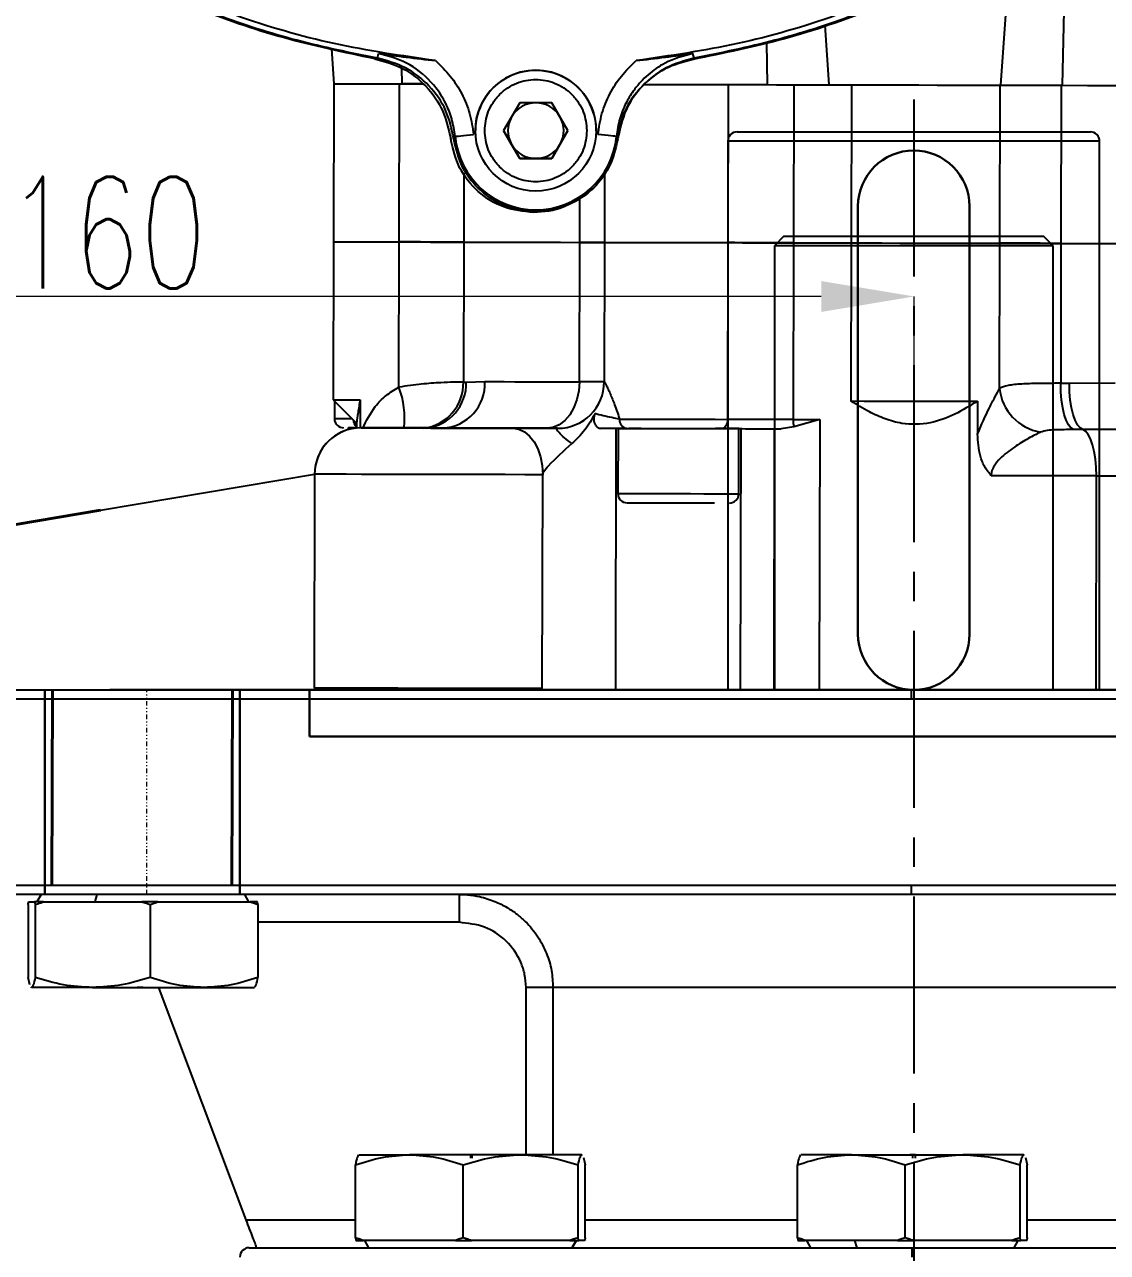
# Model space of a CAD drawing. Header units: millimetres. Extents: x 2160 to 4596, y 811 to 2534.
# Drawn here: x 2819.2 to 2935.7, y 2013 to 2145.1 of the extents above; entities that cross this region are included whole.
import ezdxf

# ---------------------------------------------------------------- set-up
doc = ezdxf.new("R2010")
doc.units = ezdxf.units.MM
doc.linetypes.add('CENTER2', pattern=[28.575, 19.05, -3.175, 3.175, -3.175])
doc.linetypes.add('DIVIDE', pattern=[1.25, 0.5, -0.25, 0, -0.25, 0, -0.25])
for name, color, linetype, lineweight in [('2细线层', 4, 'Continuous', 35), ('AM_5', 3, 'Continuous', 25), ('粗实线', 7, 'Continuous', 40)]:
    doc.layers.add(name, color=color, linetype=linetype, lineweight=lineweight)
doc.layers.add('5剖面线层', color=2, linetype='Continuous')
doc.styles.add('SLDTEXTSTYLE1', font='txt.shx', dxfattribs={"width": 0.7, "bigfont": 'gbcbig.shx'})
doc.dimstyles.new('SLDDIMSTYLE12$0', dxfattribs={"dimtxt": 12, "dimasz": 10, "dimexe": 0, "dimexo": 0.0625, "dimgap": 0.875, "dimtad": 1, "dimdec": 1, "dimlfac": 1.8, "dimrnd": 1e-09, "dimzin": 12, "dimdsep": 46, "dimtxsty": 'SLDTEXTSTYLE1', "dimcen": 0.09, "dimdle": 8.16, "dimclrd": 3, "dimclre": 3, "dimadec": 0, "dimazin": 3, "dimtfac": 1, "dimtdec": 1, "dimtofl": 0, "dimtmove": 0, "dimatfit": 3, "dimfxl": 0, "dimfrac": 2, "dimtolj": 1, "dimlwd": 5, "dimlwe": 5, "dimarcsym": 0})

# ---------------------------------------------------------------- blocks, each defined once
blk = doc.blocks.new('*U50')
at = {"layer": '2细线层', "color": 0, "linetype": 'CENTER2', "lineweight": -3, "transparency": 16777216}
blk.add_line((0, 74.5), (0, -463.5), dxfattribs=at)
blk = doc.blocks.new('*D65')
at = {"layer": 'AM_5', "color": 3, "lineweight": 5, "transparency": 16777216}
blk.add_line((2930.49, 2437.19), (3110.32, 2437.19), dxfattribs=at)
at = {"layer": 'AM_5', "color": 3, "linetype": 'Continuous', "lineweight": 5, "transparency": 16777216}
for p, q in [((3110.32, 2427.19), (3110.32, 2148.45)), ((2977.49, 2138.45), (3110.32, 2138.45))]:
    blk.add_line(p, q, dxfattribs=at)
at = {"layer": 'AM_5', "color": 3, "transparency": 16777216}
for points in [[(3108.65, 2427.19), (3111.98, 2427.19), (3110.32, 2437.19)], [(3108.65, 2148.45), (3111.98, 2148.45), (3110.32, 2138.45)]]:
    blk.add_solid(points, dxfattribs=at)
at = {"layer": 'Defpoints', "color": 0, "transparency": 16777216}
for p in [(2930.42, 2437.19), (2977.42, 2138.45), (3110.32, 2138.45)]:
    blk.add_point(p, dxfattribs=at)
at = {"layer": 'AM_5', "color": 0, "transparency": 16777216, "insert": (3103.44, 2287.82), "char_height": 12, "attachment_point": 5, "rotation": 90, "style": 'SLDTEXTSTYLE1'}
blk.add_mtext('\\A1;300', dxfattribs=at)
blk = doc.blocks.new('*D56')
at = {"layer": 'AM_5', "color": 3, "linetype": 'Continuous', "lineweight": 5, "transparency": 16777216}
for p, q in [((2752.99, 2138.87), (2752.99, 2115.84)), ((2904.91, 2115.84), (2762.99, 2115.84))]:
    blk.add_line(p, q, dxfattribs=at)
at = {"layer": 'AM_5', "color": 3, "lineweight": 5, "transparency": 16777216}
blk.add_line((2914.91, 2102.15), (2914.91, 2115.84), dxfattribs=at)
at = {"layer": 'AM_5', "color": 3, "transparency": 16777216}
for points in [[(2762.99, 2117.5), (2762.99, 2114.17), (2752.99, 2115.84)], [(2904.91, 2117.5), (2904.91, 2114.17), (2914.91, 2115.84)]]:
    blk.add_solid(points, dxfattribs=at)
at = {"layer": 'Defpoints', "color": 0, "transparency": 16777216}
for p in [(2752.99, 2138.93), (2752.99, 2115.84), (2914.91, 2102.09)]:
    blk.add_point(p, dxfattribs=at)
at = {"layer": 'AM_5', "color": 0, "transparency": 16777216, "insert": (2828, 2122.71), "char_height": 12, "attachment_point": 5, "style": 'SLDTEXTSTYLE1'}
blk.add_mtext('\\A1;160', dxfattribs=at)

msp = doc.modelspace()

# ---------------------------------------------------------------- linework, layer by layer
at = {"color": 7, "linetype": 'Continuous', "lineweight": 25}
for p, q in [((2931.312, 2158.15), (2930.84, 2138.549)), ((2924.242, 2138.563), (2925.343, 2154.242)), ((2905.318, 2145.025), (2905.742, 2138.603)), ((2899.143, 2138.617), (2899.054, 2143.127)), ((2852.237, 2142.475), (2852.492, 2138.717)), ((2857.178, 2141.456), (2857.297, 2141.972)), ((2891.234, 2141.456), (2891.115, 2141.972)), ((2859.827, 2138.701), (2859.804, 2140.384)), ((2852.492, 2138.717), (2852.455, 2121.717)), ((2859.511, 2121.702), (2859.548, 2138.702)), ((2862.043, 2138.697), (2859.827, 2138.701)), ((2894.891, 2121.626), (2894.927, 2138.626)), ((2901.958, 2138.611), (2901.922, 2121.611)), ((2908.169, 2138.598), (2908.133, 2121.598)), ((2924.136, 2121.564), (2924.172, 2138.564)), ((2930.746, 2138.55), (2930.71, 2121.55)), ((2872.473, 2136.67), (2870.741, 2133.67)), ((2875.938, 2136.67), (2872.473, 2136.67)), ((2877.67, 2133.67), (2875.938, 2136.67)), ((2865.38, 2132.805), (2865.529, 2133.055)), ((2867.706, 2133.677), (2867.706, 2133.677)), ((2870.741, 2133.67), (2872.473, 2130.67)), ((2871.607, 2132.17), (2870.741, 2133.67)), ((2875.938, 2130.67), (2877.67, 2133.67)), ((2877.67, 2133.67), (2876.804, 2132.17)), ((2880.706, 2133.663), (2880.706, 2133.663)), ((2883.032, 2132.805), (2882.883, 2133.055)), ((2872.473, 2130.67), (2871.607, 2132.17)), ((2876.804, 2132.17), (2875.938, 2130.67)), ((2872.473, 2130.67), (2875.938, 2130.67)), ((2872.473, 2130.67), (2872.473, 2130.67)), ((2874.206, 2130.67), (2872.473, 2130.67)), ((2875.938, 2130.67), (2874.206, 2130.67)), ((2875.938, 2130.67), (2875.938, 2130.67)), ((2866.466, 2129.113), (2866.45, 2121.687)), ((2881.614, 2129.152), (2881.598, 2121.655)), ((2878.934, 2121.66), (2878.944, 2126.521)), ((2900.871, 2122.285), (2899.871, 2121.285)), ((2914.871, 2122.285), (2900.871, 2122.285)), ((2928.871, 2122.285), (2914.871, 2122.285)), ((2929.871, 2121.285), (2928.871, 2122.285)), ((2852.455, 2121.717), (2852.419, 2104.717)), ((2859.478, 2106.094), (2859.511, 2121.702)), ((2866.45, 2121.687), (2866.418, 2106.637)), ((2878.902, 2106.66), (2878.934, 2121.66)), ((2878.934, 2121.66), (2878.942, 2121.66)), ((2881.598, 2121.655), (2881.566, 2106.655)), ((2894.85, 2102.626), (2894.891, 2121.626)), ((2899.871, 2121.285), (2899.871, 2073.535)), ((2914.871, 2121.285), (2899.871, 2121.285)), ((2901.922, 2121.611), (2901.881, 2102.611)), ((2908.133, 2121.598), (2908.096, 2104.598)), ((2929.871, 2121.285), (2914.871, 2121.285)), ((2924.102, 2105.955), (2924.136, 2121.564)), ((2929.871, 2073.535), (2929.871, 2121.285)), ((2930.71, 2121.55), (2930.678, 2106.5)), ((2866.418, 2106.637), (2866.731, 2106.636)), ((2866.731, 2106.636), (2868.737, 2106.682)), ((2930.678, 2106.5), (2931.611, 2106.498)), ((2931.611, 2106.498), (2936.553, 2106.537)), ((2852.419, 2104.717), (2854.914, 2102.212)), ((2852.54, 2104.595), (2852.536, 2102.717)), ((2855.308, 2104.711), (2855.302, 2101.71)), ((2921.741, 2104.569), (2921.734, 2101.042)), ((2854.914, 2102.353), (2854.913, 2101.686)), ((2904.772, 2102.605), (2901.959, 2101.837)), ((2904.772, 2102.605), (2904.71, 2073.605)), ((2854.034, 2101.714), (2854.034, 2101.519)), ((2864.198, 2101.692), (2864.192, 2101.692)), ((2865.13, 2101.69), (2864.534, 2101.692)), ((2875.363, 2101.668), (2875.359, 2101.668)), ((2876.56, 2101.665), (2876.56, 2101.665)), ((2876.56, 2101.665), (2876.56, 2101.665)), ((2882.831, 2101.652), (2882.771, 2073.652)), ((2883.056, 2101.651), (2883.041, 2094.651)), ((2884.008, 2101.649), (2884.606, 2101.648)), ((2884.959, 2101.647), (2884.2, 2101.649)), ((2885.556, 2101.646), (2884.959, 2101.647)), ((2896.041, 2094.624), (2896.056, 2101.624)), ((2896.264, 2101.623), (2896.204, 2073.623)), ((2899.859, 2101.616), (2899.799, 2073.616)), ((2901.959, 2101.837), (2900.607, 2101.614)), ((2933.073, 2101.519), (2932.057, 2101.522)), ((2938.663, 2101.533), (2933.073, 2101.519)), ((2850.405, 2096.721), (2850.355, 2073.721)), ((2850.405, 2096.722), (2850.405, 2096.721)), ((2874.896, 2073.669), (2874.946, 2096.669)), ((2934.485, 2073.541), (2934.534, 2096.541)), ((2914.871, 2073.535), (2828.371, 2073.535)), ((3001.371, 2073.535), (2914.871, 2073.535)), ((3002.371, 2072.535), (2827.371, 2072.535))]:
    msp.add_line(p, q, dxfattribs=at)
at = {"color": 7, "linetype": 'Continuous', "lineweight": -3}
for p, q in [((2895.871, 2133.535), (2914.871, 2133.535)), ((2914.871, 2133.535), (2933.871, 2133.535)), ((2894.871, 2132.535), (2894.871, 2073.535)), ((2914.871, 2132.535), (2894.871, 2132.535)), ((2934.871, 2132.535), (2914.871, 2132.535)), ((2934.871, 2073.535), (2934.871, 2132.535)), ((2810.871, 2073.535), (2914.585, 2073.535)), ((2914.585, 2073.535), (3018.871, 2073.535)), ((2914.582, 2072.535), (2809.871, 2072.535)), ((3019.871, 2072.535), (2914.582, 2072.535)), ((2809.871, 2052.535), (2914.582, 2052.535)), ((2914.582, 2052.535), (3019.871, 2052.535)), ((2914.585, 2051.535), (2810.871, 2051.535)), ((2819.633, 2050.729), (2820.287, 2050.729)), ((2821.232, 2050.729), (2820.287, 2050.729)), ((2821, 2051.529), (2820.538, 2050.729)), ((2821.232, 2050.729), (2831.815, 2050.729)), ((2826.793, 2050.729), (2827.001, 2051.529)), ((2833.54, 2050.729), (2831.815, 2050.729)), ((2833.54, 2050.729), (2843.47, 2050.729)), ((2843.346, 2050.729), (2842.884, 2051.529)), ((2844.25, 2050.729), (2843.47, 2050.729)), ((3018.871, 2051.535), (2914.585, 2051.535)), ((2819.579, 2050.458), (2819.579, 2042.601)), ((2820.342, 2050.458), (2820.342, 2042.601)), ((2832.705, 2050.458), (2832.705, 2042.601)), ((2844.305, 2050.458), (2844.305, 2042.601)), ((2865.965, 2048.535), (2844.315, 2048.535)), ((2819.767, 2041.819), (2819.579, 2042.601)), ((2819.96, 2041.529), (2819.924, 2041.584)), ((2819.942, 2041.529), (2819.96, 2041.529)), ((2826.523, 2041.529), (2819.96, 2041.529)), ((2826.523, 2041.529), (2838.505, 2041.529)), ((2831.942, 2041.529), (2831.325, 2041.529)), ((2831.791, 2041.529), (2831.753, 2041.529)), ((2838.505, 2041.529), (2843.942, 2041.529)), ((2873.152, 2023.535), (2873.152, 2041.535)), ((2914.761, 2041.535), (2876.055, 2041.535)), ((2876.055, 2041.535), (2876.055, 2023.535)), ((2953.633, 2041.535), (2914.761, 2041.535)), ((2843.052, 2016.535), (2833.667, 2041.417)), ((2855.164, 2023.535), (2860.6, 2023.535)), ((2872.582, 2023.535), (2860.6, 2023.535)), ((2867.315, 2023.535), (2866.699, 2023.535)), ((2867.164, 2023.535), (2867.126, 2023.535)), ((2867.164, 2023.535), (2867.164, 2023.189)), ((2867.315, 2023.535), (2867.315, 2023.189)), ((2879.146, 2023.535), (2872.582, 2023.535)), ((2879.146, 2023.535), (2879.182, 2023.48)), ((2879.164, 2023.535), (2879.146, 2023.535)), ((2879.338, 2023.247), (2879.527, 2022.463)), ((2908.156, 2023.535), (2902.719, 2023.535)), ((2908.156, 2023.535), (2920.138, 2023.535)), ((2915.022, 2023.535), (2914.444, 2023.535)), ((2914.719, 2023.535), (2914.719, 2023.189)), ((2914.719, 2023.535), (2915.298, 2023.535)), ((2915.022, 2023.535), (2915.022, 2023.189)), ((2926.701, 2023.535), (2920.138, 2023.535)), ((2926.701, 2023.535), (2926.737, 2023.48)), ((2926.719, 2023.535), (2926.701, 2023.535)), ((2926.894, 2023.245), (2927.083, 2022.463)), ((2854.8, 2014.606), (2854.8, 2022.463)), ((2866.401, 2014.606), (2866.401, 2022.463)), ((2878.764, 2014.606), (2878.764, 2022.463)), ((2879.527, 2014.606), (2879.527, 2022.463)), ((2902.356, 2014.606), (2902.356, 2022.463)), ((2913.956, 2014.606), (2913.956, 2022.463)), ((2926.319, 2014.606), (2926.319, 2022.463)), ((2927.083, 2014.606), (2927.083, 2022.463)), ((2843.052, 2016.535), (2854.8, 2016.535)), ((2879.527, 2016.535), (2902.356, 2016.535)), ((2927.083, 2016.535), (2950.063, 2016.535)), ((2854.855, 2014.335), (2855.635, 2014.335)), ((2865.566, 2014.335), (2855.635, 2014.335)), ((2855.76, 2014.335), (2856.221, 2013.535)), ((2865.566, 2014.335), (2867.29, 2014.335)), ((2877.874, 2014.335), (2867.29, 2014.335)), ((2877.874, 2014.335), (2878.819, 2014.335)), ((2878.551, 2014.335), (2878.089, 2013.535)), ((2878.106, 2013.535), (2878.568, 2014.335)), ((2879.472, 2014.335), (2878.819, 2014.335)), ((2902.411, 2014.335), (2903.191, 2014.335)), ((2913.121, 2014.335), (2903.191, 2014.335)), ((2903.315, 2014.335), (2903.777, 2013.535)), ((2908.482, 2014.335), (2908.735, 2013.535)), ((2913.121, 2014.335), (2914.846, 2014.335)), ((2925.43, 2014.335), (2914.846, 2014.335)), ((2925.43, 2014.335), (2926.374, 2014.335)), ((2925.662, 2013.535), (2926.123, 2014.335)), ((2927.028, 2014.335), (2926.374, 2014.335)), ((2843.371, 2013.535), (2914.674, 2013.535)), ((2914.674, 2013.535), (2986.371, 2013.535))]:
    msp.add_line(p, q, dxfattribs=at)
at = {"lineweight": 30}
for p, q in [((2908.871, 2079.535), (2908.871, 2125.535)), ((2920.871, 2079.535), (2920.871, 2125.535)), ((2821.371, 2051.535), (2821.371, 2073.535)), ((2842.371, 2051.535), (2842.371, 2073.535)), ((2849.871, 2068.535), (2849.871, 2073.535)), ((2894.871, 2068.535), (2849.871, 2068.535)), ((2979.871, 2068.535), (2894.871, 2068.535))]:
    msp.add_line(p, q, dxfattribs=at)
at = {"linetype": 'ByBlock'}
msp.add_line((2827.371, 2092.853), (2850.405, 2096.722), dxfattribs=at)
at = {"color": 7, "linetype": 'Continuous', "lineweight": 25, "flags": 128}
for points in [[(2852.492, 2138.717), (2852.501, 2138.717), (2852.798, 2138.716), (2853.504, 2138.715), (2854.587, 2138.713), (2856, 2138.71), (2857.678, 2138.706), (2859.548, 2138.702)], [(2859.548, 2138.702), (2860.729, 2138.7), (2861.851, 2138.697), (2862.104, 2138.697)], [(2885.846, 2138.646), (2887.035, 2138.643), (2888.676, 2138.639), (2890.359, 2138.636), (2892.009, 2138.632), (2893.555, 2138.629), (2894.927, 2138.626)], [(2894.927, 2138.626), (2895.669, 2138.625), (2896.473, 2138.623), (2897.329, 2138.621), (2898.226, 2138.619), (2899.149, 2138.617), (2900.088, 2138.615), (2901.029, 2138.613), (2901.958, 2138.611)], [(2901.958, 2138.611), (2902.728, 2138.609), (2903.5, 2138.608), (2904.274, 2138.606), (2905.05, 2138.604), (2905.827, 2138.603), (2906.607, 2138.601), (2907.387, 2138.599), (2908.169, 2138.598)], [(2908.169, 2138.598), (2909.706, 2138.595), (2911.479, 2138.591), (2913.407, 2138.587), (2915.405, 2138.582), (2917.386, 2138.578), (2919.259, 2138.574), (2920.944, 2138.57), (2922.363, 2138.567), (2923.456, 2138.565), (2924.172, 2138.564)], [(2924.172, 2138.564), (2924.566, 2138.563), (2925.105, 2138.562), (2925.778, 2138.56), (2926.576, 2138.559), (2927.487, 2138.557), (2928.496, 2138.554), (2929.588, 2138.552), (2930.746, 2138.55)], [(2930.746, 2138.55), (2933.582, 2138.544), (2936.353, 2138.538), (2939.049, 2138.532), (2941.661, 2138.526), (2944.181, 2138.521), (2946.598, 2138.516), (2948.906, 2138.511), (2951.095, 2138.506)], [(2865.529, 2133.055), (2865.574, 2133.059), (2865.691, 2133.07), (2865.877, 2133.088), (2866.125, 2133.111), (2866.425, 2133.139), (2866.766, 2133.172), (2867.136, 2133.207), (2867.52, 2133.243)], [(2882.883, 2133.055), (2882.838, 2133.059), (2882.721, 2133.07), (2882.535, 2133.088), (2882.287, 2133.111), (2881.987, 2133.139), (2881.646, 2133.172), (2881.276, 2133.207), (2880.892, 2133.243)], [(2852.455, 2121.717), (2852.464, 2121.717), (2852.762, 2121.717), (2853.468, 2121.715), (2854.551, 2121.713), (2855.963, 2121.71), (2857.642, 2121.706), (2859.511, 2121.702)], [(2852.455, 2121.717), (2852.464, 2121.717), (2852.762, 2121.717), (2853.468, 2121.715), (2854.551, 2121.713), (2855.963, 2121.71), (2857.642, 2121.706), (2859.511, 2121.702)], [(2859.511, 2121.702), (2860.692, 2121.7), (2861.815, 2121.697), (2862.862, 2121.695), (2863.817, 2121.693), (2864.666, 2121.691), (2865.394, 2121.689), (2865.992, 2121.688), (2866.45, 2121.687)], [(2866.45, 2121.687), (2865.992, 2121.688), (2865.394, 2121.689), (2864.666, 2121.691), (2863.817, 2121.693), (2862.862, 2121.695), (2861.815, 2121.697), (2860.692, 2121.7), (2859.511, 2121.702)], [(2866.45, 2121.687), (2867.464, 2121.685), (2868.644, 2121.682), (2869.986, 2121.68), (2871.484, 2121.676), (2873.134, 2121.673), (2874.93, 2121.669), (2876.866, 2121.665), (2878.934, 2121.66)], [(2866.45, 2121.687), (2867.464, 2121.685), (2868.644, 2121.682), (2869.986, 2121.68), (2871.484, 2121.676), (2873.134, 2121.673), (2874.93, 2121.669), (2876.866, 2121.665), (2878.934, 2121.66)], [(2878.934, 2121.66), (2879.614, 2121.659), (2880.215, 2121.658), (2880.73, 2121.657), (2881.154, 2121.656), (2881.483, 2121.655), (2881.598, 2121.655)], [(2881.598, 2121.655), (2881.484, 2121.655), (2881.156, 2121.656), (2880.733, 2121.657), (2880.22, 2121.658), (2879.62, 2121.659), (2878.942, 2121.66)], [(2881.598, 2121.655), (2881.736, 2121.654), (2882.22, 2121.653), (2883.03, 2121.652), (2884.131, 2121.649), (2885.473, 2121.646), (2886.999, 2121.643), (2888.639, 2121.64), (2890.322, 2121.636), (2891.973, 2121.632), (2893.519, 2121.629), (2894.891, 2121.626)], [(2881.601, 2121.655), (2881.736, 2121.654), (2882.22, 2121.653), (2883.03, 2121.652), (2884.131, 2121.649), (2885.473, 2121.646), (2886.999, 2121.643), (2888.639, 2121.64), (2890.322, 2121.636), (2891.973, 2121.632), (2893.519, 2121.629), (2894.891, 2121.626)], [(2894.891, 2121.626), (2895.632, 2121.625), (2896.437, 2121.623), (2897.293, 2121.621), (2898.189, 2121.619), (2899.113, 2121.617), (2900.052, 2121.615), (2900.992, 2121.613), (2901.922, 2121.611)], [(2901.922, 2121.611), (2900.992, 2121.613), (2900.052, 2121.615), (2899.113, 2121.617), (2898.189, 2121.619), (2897.293, 2121.621), (2896.437, 2121.623), (2895.632, 2121.625), (2894.891, 2121.626)], [(2901.922, 2121.611), (2902.692, 2121.609), (2903.464, 2121.608), (2904.238, 2121.606), (2905.014, 2121.605), (2905.791, 2121.603), (2906.57, 2121.601), (2907.351, 2121.6), (2908.133, 2121.598)], [(2901.922, 2121.611), (2902.692, 2121.609), (2903.464, 2121.608), (2904.238, 2121.606), (2905.014, 2121.605), (2905.791, 2121.603), (2906.57, 2121.601), (2907.351, 2121.6), (2908.133, 2121.598)], [(2908.133, 2121.598), (2909.67, 2121.595), (2911.442, 2121.591), (2913.37, 2121.587), (2915.369, 2121.582), (2917.349, 2121.578), (2919.223, 2121.574), (2920.907, 2121.571), (2922.327, 2121.568), (2923.419, 2121.565), (2924.136, 2121.564)], [(2908.133, 2121.598), (2909.67, 2121.595), (2911.442, 2121.591), (2913.37, 2121.587), (2915.369, 2121.582), (2917.349, 2121.578), (2919.223, 2121.574), (2920.907, 2121.571), (2922.327, 2121.568), (2923.419, 2121.565), (2924.136, 2121.564)], [(2924.136, 2121.564), (2924.53, 2121.563), (2925.068, 2121.562), (2925.742, 2121.56), (2926.54, 2121.559), (2927.451, 2121.557), (2928.46, 2121.554), (2929.552, 2121.552), (2930.71, 2121.55)], [(2930.71, 2121.55), (2929.552, 2121.552), (2928.46, 2121.554), (2927.451, 2121.557), (2926.54, 2121.559), (2925.742, 2121.56), (2925.068, 2121.562), (2924.53, 2121.563), (2924.136, 2121.564)], [(2930.71, 2121.55), (2933.545, 2121.544), (2936.316, 2121.538), (2939.012, 2121.532), (2941.625, 2121.526), (2944.144, 2121.521), (2946.562, 2121.516), (2948.869, 2121.511), (2951.058, 2121.506)], [(2930.71, 2121.55), (2933.545, 2121.544), (2936.316, 2121.538), (2939.012, 2121.532), (2941.625, 2121.526), (2944.144, 2121.521), (2946.562, 2121.516), (2948.869, 2121.511), (2951.058, 2121.506)], [(2868.737, 2106.682), (2869.723, 2106.68), (2870.795, 2106.678), (2871.95, 2106.675), (2873.187, 2106.673), (2874.503, 2106.67), (2875.896, 2106.667), (2877.363, 2106.664), (2878.902, 2106.66)], [(2878.902, 2106.66), (2878.832, 2105.685), (2878.629, 2104.748), (2878.301, 2103.884), (2877.86, 2103.127), (2877.323, 2102.506), (2876.712, 2102.046), (2876.049, 2101.763), (2875.359, 2101.668)], [(2881.566, 2106.655), (2881.451, 2106.655), (2881.122, 2106.656), (2880.698, 2106.657), (2880.183, 2106.658), (2879.582, 2106.659), (2878.902, 2106.66)], [(2932.057, 2101.522), (2931.779, 2101.697), (2931.516, 2102.035), (2931.277, 2102.523), (2931.07, 2103.145), (2930.901, 2103.879), (2930.777, 2104.702), (2930.702, 2105.586), (2930.678, 2106.5)], [(2933.073, 2101.519), (2932.778, 2101.695), (2932.499, 2102.033), (2932.246, 2102.521), (2932.026, 2103.143), (2931.848, 2103.877), (2931.716, 2104.7), (2931.636, 2105.584), (2931.611, 2106.498)], [(2852.419, 2104.717), (2852.609, 2104.717), (2853.171, 2104.716), (2854.083, 2104.714), (2855.308, 2104.711)], [(2908.096, 2104.598), (2909.548, 2104.595), (2911.214, 2104.591), (2913.029, 2104.587), (2914.919, 2104.583), (2916.809, 2104.579), (2918.623, 2104.575), (2920.29, 2104.572), (2921.741, 2104.569)], [(2852.536, 2102.717), (2852.584, 2102.717), (2852.926, 2102.716), (2853.587, 2102.715), (2854.415, 2102.713)], [(2883.218, 2102.651), (2884.343, 2102.649), (2885.685, 2102.646), (2887.189, 2102.643), (2888.791, 2102.639), (2890.426, 2102.636), (2892.025, 2102.632), (2893.52, 2102.629), (2894.85, 2102.626)], [(2894.85, 2102.626), (2894.837, 2102.431), (2894.799, 2102.244), (2894.738, 2102.071), (2894.655, 2101.92), (2894.555, 2101.795), (2894.44, 2101.703), (2894.316, 2101.647), (2894.187, 2101.628)], [(2901.881, 2102.611), (2900.952, 2102.613), (2900.011, 2102.615), (2899.072, 2102.617), (2898.149, 2102.619), (2897.252, 2102.621), (2896.396, 2102.623), (2895.592, 2102.625), (2894.85, 2102.626)], [(2901.881, 2102.611), (2902.241, 2102.61), (2902.601, 2102.61), (2902.962, 2102.609), (2903.323, 2102.608), (2903.685, 2102.607), (2904.047, 2102.607), (2904.409, 2102.606), (2904.772, 2102.605)], [(2854.913, 2101.712), (2854.813, 2101.712), (2854.256, 2101.713), (2854.037, 2101.714), (2854.169, 2101.714), (2854.643, 2101.713), (2854.913, 2101.712)], [(2864.249, 2101.692), (2864.855, 2101.691), (2865.859, 2101.689), (2866.575, 2101.687), (2866.966, 2101.686), (2867.009, 2101.686), (2866.704, 2101.687), (2866.066, 2101.688), (2865.13, 2101.69)], [(2871.776, 2101.676), (2872.396, 2101.578), (2872.992, 2101.292), (2873.541, 2100.829), (2874.022, 2100.206), (2874.416, 2099.448), (2874.708, 2098.583), (2874.887, 2097.644), (2874.946, 2096.669)], [(2883.056, 2101.651), (2883.124, 2101.651), (2883.515, 2101.65), (2884.231, 2101.649), (2885.234, 2101.647), (2886.471, 2101.644), (2887.873, 2101.641), (2889.366, 2101.638), (2890.87, 2101.635), (2892.303, 2101.632), (2893.587, 2101.629), (2894.654, 2101.627), (2895.447, 2101.625), (2895.921, 2101.624), (2896.053, 2101.624), (2895.834, 2101.624), (2895.277, 2101.625), (2894.411, 2101.627), (2893.556, 2101.629)], [(2885.556, 2101.646), (2885.581, 2101.646), (2885.889, 2101.645), (2886.524, 2101.644), (2887.427, 2101.642), (2888.52, 2101.64), (2889.705, 2101.637), (2890.877, 2101.635), (2891.931, 2101.632), (2892.774, 2101.631), (2893.331, 2101.629), (2893.553, 2101.629), (2893.556, 2101.629)], [(2934.534, 2096.541), (2934.509, 2097.455), (2934.429, 2098.339), (2934.297, 2099.162), (2934.119, 2099.896), (2933.899, 2100.518), (2933.646, 2101.006), (2933.367, 2101.344), (2933.073, 2101.519)], [(2874.946, 2096.669), (2873.014, 2096.673), (2870.895, 2096.677), (2868.64, 2096.682), (2866.305, 2096.687), (2863.947, 2096.692), (2861.626, 2096.697), (2859.398, 2096.702), (2857.319, 2096.706), (2855.439, 2096.71), (2853.805, 2096.714), (2852.458, 2096.717), (2851.431, 2096.719), (2850.749, 2096.721), (2850.429, 2096.721), (2850.405, 2096.721)], [(2934.534, 2096.541), (2933.15, 2096.544), (2931.754, 2096.547), (2930.349, 2096.55), (2928.935, 2096.553), (2927.512, 2096.556), (2926.082, 2096.559), (2924.645, 2096.562), (2923.202, 2096.566)], [(2934.534, 2096.541), (2937.095, 2096.536), (2939.726, 2096.53), (2942.38, 2096.525), (2945.012, 2096.519), (2947.574, 2096.513), (2950.022, 2096.508), (2952.312, 2096.503), (2954.405, 2096.499)], [(2883.041, 2094.651), (2883.109, 2094.651), (2883.5, 2094.65), (2884.216, 2094.649), (2885.219, 2094.647), (2886.456, 2094.644), (2887.858, 2094.641), (2889.352, 2094.638), (2890.855, 2094.635), (2892.288, 2094.632), (2893.572, 2094.629), (2894.639, 2094.627), (2895.432, 2094.625), (2895.906, 2094.624), (2896.041, 2094.624)], [(2874.896, 2073.669), (2872.965, 2073.673), (2870.845, 2073.677), (2868.59, 2073.682), (2866.255, 2073.687), (2863.898, 2073.692), (2861.577, 2073.697), (2859.349, 2073.702), (2857.27, 2073.706), (2855.39, 2073.71), (2853.756, 2073.714), (2852.409, 2073.717), (2851.382, 2073.719), (2850.7, 2073.721), (2850.38, 2073.721), (2850.355, 2073.721)]]:
    msp.add_lwpolyline(points, dxfattribs=at)
at = {"color": 7, "linetype": 'Continuous', "lineweight": 25}
msp.add_circle((2874.206, 2133.67), 6.5, dxfattribs=at)
for centre, radius, start, end in [((2874.206, 2133.67), 6.5, 359.93876, 180), ((2874.206, 2133.67), 3, 90, 150), ((2874.206, 2133.67), 3, 30, 90), ((2874.206, 2133.67), 3, 150, 210), ((2874.206, 2133.67), 3, 330, 30), ((2874.206, 2133.875), 8.715, 185.40246, 354.59754), ((2874.206, 2133.67), 3, 210, 270), ((2874.206, 2133.67), 3, 270, 330), ((2861.506, 2106.544), 4.912, 277.26115, 1.08356), ((2861.83, 2106.531), 4.902, 277.47784, 1.23352), ((2863.96, 2106.468), 4.782, 272.85392, 2.57258), ((2876.566, 2106.665), 5, 269.87751, 359.87751), ((2876.57, 2106.664), 4.999, 269.88745, 359.88744), ((2881.574, 2109.046), 2.391, 269.82061, 269.88705), ((2850.937, 2102.816), 9.148, 352.43919, 20.99236), ((2929.374, 2106.477), 5.298, 185.65517, 260.63287), ((2853.536, 2102.715), 1, 179.87751, 269.87751), ((2855.592, 2102.646), 1.051, 183.37387, 229.71634), ((2884.128, 2102.556), 0.915, 174.04025, 262.50401), ((2905.125, 2102.547), 3.245, 178.86815, 192.63218), ((2855.405, 2096.711), 5, 89.87751, 179.87751), ((2855.405, 2096.711), 5, 105.91096, 179.87751), ((2884.041, 2094.649), 1, 179.87751, 269.87751), ((2895.041, 2094.626), 1, 269.87751, 359.87751)]:
    msp.add_arc(centre, radius, start, end, dxfattribs=at)
at = {"color": 7, "linetype": 'Continuous', "lineweight": -3}
for centre, radius, start, end in [((2895.871, 2132.535), 1, 90, 180), ((2933.871, 2132.535), 1, 0, 90), ((3005.461, 2072.784), 90.879, 179.52715, 180.15761), ((3005.461, 2052.285), 90.879, 179.84239, 180.47285), ((2843.371, 2012.535), 1, 90, 180), ((3005.55, 2012.784), 90.879, 179.52715, 180.15761)]:
    msp.add_arc(centre, radius, start, end, dxfattribs=at)
at = {"lineweight": 30}
for centre, start, end in [((2914.871, 2125.535), 0, 180), ((2914.871, 2079.535), 180, 0)]:
    msp.add_arc(centre, 6, start, end, dxfattribs=at)
at = {"color": 7, "linetype": 'Continuous', "lineweight": 25}
for points in [[(2863.417, 2141.202), (2859.765, 2141.726), (2852.462, 2142.774), (2841.818, 2145.893), (2831.575, 2150.101), (2821.875, 2155.457), (2812.835, 2161.861), (2804.573, 2169.243), (2797.192, 2177.505), (2790.787, 2186.544), (2785.432, 2196.245), (2781.224, 2206.488), (2778.104, 2217.131), (2777.056, 2224.434), (2776.532, 2228.086)], [(2971.88, 2228.086), (2971.356, 2224.434), (2970.307, 2217.131), (2967.188, 2206.488), (2962.98, 2196.245), (2957.625, 2186.544), (2951.22, 2177.505), (2943.839, 2169.243), (2935.576, 2161.861), (2926.537, 2155.457), (2916.837, 2150.101), (2906.594, 2145.893), (2895.95, 2142.774), (2888.647, 2141.726), (2884.995, 2141.202)], [(2856.874, 2141.404), (2853.58, 2142.091), (2846.991, 2143.463), (2837.439, 2146.784), (2828.256, 2150.988), (2819.553, 2156.124), (2811.416, 2162.113), (2803.931, 2168.901), (2797.176, 2176.414), (2791.221, 2184.576), (2786.123, 2193.301), (2781.958, 2202.502), (2778.679, 2212.069), (2777.334, 2218.663), (2776.662, 2221.96)], [(2971.677, 2221.543), (2970.991, 2218.249), (2969.618, 2211.66), (2966.297, 2202.108), (2962.093, 2192.925), (2956.958, 2184.222), (2950.968, 2176.085), (2944.181, 2168.601), (2936.667, 2161.845), (2928.505, 2155.891), (2919.78, 2150.792), (2910.579, 2146.628), (2901.013, 2143.348), (2894.418, 2142.003), (2891.121, 2141.331)], [(2857.178, 2141.456), (2854.264, 2142.043), (2848.437, 2143.219), (2839.942, 2145.972), (2831.713, 2149.419), (2823.842, 2153.619), (2816.342, 2158.464), (2811.748, 2162.239), (2809.452, 2164.126)], [(2938.96, 2164.126), (2936.664, 2162.239), (2932.07, 2158.464), (2924.57, 2153.619), (2916.699, 2149.419), (2908.47, 2145.972), (2899.975, 2143.219), (2894.148, 2142.043), (2891.234, 2141.456)], [(2856.874, 2141.404), (2857.902, 2141.122), (2859.958, 2140.558), (2862.491, 2138.541), (2864.369, 2135.903), (2864.822, 2133.82), (2865.049, 2132.778)], [(2873.962, 2124.876), (2872.877, 2124.992), (2870.705, 2125.226), (2867.893, 2127.009), (2865.786, 2129.587), (2865.295, 2131.714), (2865.049, 2132.778)], [(2874.206, 2124.985), (2873.131, 2125.098), (2870.98, 2125.325), (2868.194, 2127.089), (2866.107, 2129.643), (2865.622, 2131.751), (2865.38, 2132.805)], [(2883.032, 2132.805), (2882.789, 2131.751), (2882.305, 2129.643), (2880.218, 2127.089), (2877.432, 2125.325), (2875.281, 2125.098), (2874.206, 2124.985)], [(2871.776, 2101.676), (2872.508, 2101.674), (2873.972, 2101.671), (2875.697, 2101.667), (2876.56, 2101.665)], [(2894.187, 2101.628), (2895.147, 2101.626), (2897.067, 2101.621), (2899.427, 2101.616), (2900.607, 2101.614)]]:
    msp.add_open_spline(points, degree=3, dxfattribs=at)
for points, knots in [([(2857.297, 2141.972), (2858.269, 2141.835), (2860.202, 2141.563), (2862.348, 2141.322), (2863.417, 2141.202)], [0, 0, 0, 0, 0.5024427, 1, 1, 1, 1]), ([(2865.529, 2133.055), (2865.433, 2133.696), (2865.248, 2134.919), (2864.647, 2136.398), (2864.031, 2137.487), (2863.489, 2138.253), (2862.394, 2139.541), (2860.436, 2141.121), (2858.329, 2141.692), (2857.297, 2141.972)], [0, 0, 0, 0, 0.1490589, 0.284486, 0.365253, 0.4374072, 0.5004523, 0.7554674, 1, 1, 1, 1]), ([(2891.115, 2141.972), (2890.081, 2141.697), (2888.688, 2141.327), (2887.153, 2140.372), (2886.273, 2139.693), (2885.434, 2138.878), (2884.608, 2137.86), (2883.826, 2136.548), (2883.164, 2134.919), (2882.979, 2133.696), (2882.883, 2133.055)], [0, 0, 0, 0, 0.2442896, 0.3290361, 0.4144899, 0.500125, 0.5979924, 0.7157703, 0.8510724, 1, 1, 1, 1]), ([(2884.995, 2141.202), (2886.063, 2141.322), (2888.21, 2141.563), (2890.143, 2141.835), (2891.115, 2141.972)], [0, 0, 0, 0, 0.49755733, 1, 1, 1, 1]), ([(2865.38, 2132.805), (2865.154, 2133.85), (2864.702, 2135.939), (2862.823, 2138.587), (2860.278, 2140.609), (2858.212, 2141.173), (2857.178, 2141.456)], [0, 0, 0, 0, 0.2500652, 0.4994456, 0.7493864, 1, 1, 1, 1]), ([(2863.417, 2141.202), (2863.969, 2140.668), (2865.071, 2139.603), (2866.29, 2137.646), (2867.177, 2135.518), (2867.405, 2134.003), (2867.52, 2133.243)], [0, 0, 0, 0, 0.250755, 0.4999887, 0.7492331, 1, 1, 1, 1]), ([(2880.892, 2133.243), (2881.006, 2134.003), (2881.235, 2135.518), (2882.122, 2137.646), (2883.341, 2139.603), (2884.443, 2140.668), (2884.995, 2141.202)], [0, 0, 0, 0, 0.2507669, 0.5000113, 0.749245, 1, 1, 1, 1]), ([(2891.121, 2141.331), (2890.092, 2141.053), (2888.033, 2140.498), (2885.494, 2138.491), (2883.634, 2135.916), (2883.182, 2133.898), (2882.963, 2132.92)], [0, 0, 0, 0, 0.2537692, 0.5075384, 0.7613077, 1, 1, 1, 1]), ([(2891.234, 2141.456), (2890.202, 2141.174), (2888.14, 2140.613), (2885.596, 2138.594), (2883.714, 2135.945), (2883.259, 2133.852), (2883.032, 2132.805)], [0, 0, 0, 0, 0.2500466, 0.4994486, 0.7493959, 1, 1, 1, 1]), ([(2868.706, 2133.67), (2868.779, 2134.362), (2868.892, 2135.426), (2869.578, 2136.707), (2870.288, 2137.587), (2871.169, 2138.301), (2872.449, 2138.966), (2874.206, 2139.303), (2875.962, 2138.966), (2877.242, 2138.301), (2878.123, 2137.587), (2878.833, 2136.707), (2879.519, 2135.426), (2879.632, 2134.362), (2879.706, 2133.67)], [0, 0, 0, 0, 0.1197284, 0.1841803, 0.25, 0.3158197, 0.3802716, 0.5, 0.6197284, 0.6841803, 0.75, 0.8158197, 0.8802716, 1, 1, 1, 1]), ([(2879.706, 2133.67), (2879.632, 2132.978), (2879.519, 2131.914), (2878.833, 2130.633), (2878.123, 2129.753), (2877.242, 2129.039), (2875.962, 2128.374), (2874.206, 2128.037), (2872.449, 2128.374), (2871.169, 2129.039), (2870.288, 2129.753), (2869.578, 2130.633), (2868.892, 2131.914), (2868.779, 2132.978), (2868.706, 2133.67)], [0, 0, 0, 0, 0.1197284, 0.1841803, 0.25, 0.3158197, 0.3802716, 0.5, 0.6197284, 0.6841803, 0.75, 0.8158197, 0.8802716, 1, 1, 1, 1]), ([(2878.378, 2126.189), (2877.977, 2125.918), (2876.672, 2125.037), (2875.071, 2124.941), (2873.962, 2124.876)], [0, 0, 0, 0, 0.3071913, 1, 1, 1, 1]), ([(2863.978, 2106.565), (2863.309, 2106.526), (2861.975, 2106.447), (2860.31, 2106.211), (2859.478, 2106.094)], [0, 0, 0, 0, 0.5005372, 1, 1, 1, 1]), ([(2866.418, 2106.637), (2866.1, 2106.636), (2865.514, 2106.633), (2864.46, 2106.587), (2863.978, 2106.565)], [0, 0, 0, 0, 0.5420141, 1, 1, 1, 1]), ([(2881.569, 2106.655), (2881.585, 2106.637), (2881.617, 2106.603), (2881.77, 2106.326), (2881.974, 2105.914), (2882.28, 2105.234), (2882.717, 2104.158), (2883.043, 2103.177), (2883.218, 2102.651)], [0, 0, 0, 0, 0.12447381, 0.25096604, 0.37147488, 0.50010394, 0.73217742, 1, 1, 1, 1]), ([(2930.678, 2106.5), (2929.835, 2106.498), (2928.289, 2106.495), (2926.387, 2106.428), (2924.909, 2106.293), (2924.371, 2106.068), (2924.102, 2105.955)], [0, 0, 0, 0, 0.2724679, 0.5000458, 0.7503555, 1, 1, 1, 1]), ([(2855.584, 2101.672), (2855.987, 2102.478), (2856.633, 2103.772), (2858.036, 2105.217), (2858.998, 2105.802), (2859.478, 2106.094)], [0, 0, 0, 0, 0.452471, 0.7267188, 1, 1, 1, 1]), ([(2921.734, 2101.042), (2922.159, 2102.02), (2922.798, 2103.487), (2923.639, 2105.078), (2923.948, 2105.663), (2924.102, 2105.955)], [0, 0, 0, 0, 0.4999487, 0.7504157, 1, 1, 1, 1]), ([(2855.308, 2104.711), (2855.227, 2104.241), (2855.061, 2103.287), (2854.924, 2102.289), (2854.93, 2102.335), (2854.933, 2102.353)], [0, 0, 0, 0, 0.3787431, 0.7674108, 1, 1, 1, 1]), ([(2921.741, 2104.569), (2920.936, 2104.081), (2919.33, 2103.109), (2916.593, 2102.091), (2913.959, 2102.015), (2911.782, 2102.637), (2909.94, 2103.465), (2908.754, 2104.194), (2908.096, 2104.598)], [0, 0, 0, 0, 0.1923908, 0.3834722, 0.589159, 0.7155413, 0.8423238, 1, 1, 1, 1]), ([(2880.581, 2103.239), (2880.23, 2102.63), (2879.515, 2101.393), (2878.576, 2100.476), (2878.098, 2100.01)], [0, 0, 0, 0, 0.4918713, 1, 1, 1, 1]), ([(2880.581, 2103.239), (2880.539, 2103.144), (2880.455, 2102.953), (2880.426, 2102.616), (2880.476, 2102.289), (2880.604, 2102.001), (2880.795, 2101.785), (2881.004, 2101.672), (2881.143, 2101.66), (2881.198, 2101.655)], [0, 0, 0, 0, 0.1491203, 0.298298, 0.4463418, 0.5945522, 0.7447419, 0.8986734, 1, 1, 1, 1]), ([(2883.218, 2102.651), (2882.943, 2102.702), (2882.376, 2102.807), (2881.376, 2103.014), (2880.858, 2103.161), (2880.581, 2103.239)], [0, 0, 0, 0, 0.3043315, 0.6280366, 1, 1, 1, 1]), ([(2854.055, 2101.714), (2854.173, 2101.714), (2854.384, 2101.713), (2854.752, 2101.712), (2854.913, 2101.712)], [0, 0, 0, 0, 0.5637685, 1, 1, 1, 1]), ([(2857.958, 2101.705), (2857.591, 2101.706), (2856.837, 2101.708), (2856.028, 2101.709), (2855.507, 2101.71), (2855.353, 2101.711), (2855.578, 2101.71), (2856.162, 2101.709), (2857.044, 2101.707), (2858.168, 2101.705), (2859.517, 2101.702), (2861.104, 2101.698), (2862.904, 2101.694), (2864.832, 2101.69), (2866.783, 2101.686), (2868.643, 2101.682), (2870.341, 2101.679), (2871.306, 2101.677), (2871.776, 2101.676)], [0, 0, 0, 0, 0.058661, 0.1204931, 0.184636, 0.25, 0.315364, 0.3795069, 0.441339, 0.5, 0.558661, 0.6204931, 0.684636, 0.75, 0.815364, 0.8795069, 0.941339, 1, 1, 1, 1]), ([(2864.192, 2101.692), (2864.231, 2101.692), (2864.327, 2101.692), (2863.219, 2101.694), (2861.166, 2101.698), (2859.02, 2101.703), (2857.958, 2101.705)], [0, 0, 0, 0, 0.1934829, 0.4642415, 0.7350002, 1, 1, 1, 1]), ([(2875.359, 2101.668), (2873.879, 2101.671), (2870.915, 2101.678), (2867.161, 2101.686), (2865.186, 2101.69), (2864.198, 2101.692)], [0, 0, 0, 0, 0.3332327, 0.6667548, 1, 1, 1, 1]), ([(2876.512, 2101.666), (2876.499, 2101.666), (2876.396, 2101.666), (2876.025, 2101.667), (2875.582, 2101.668), (2875.363, 2101.668)], [0, 0, 0, 0, 0.0692046, 0.5394087, 1, 1, 1, 1]), ([(2878.098, 2100.01), (2877.817, 2100.22), (2877.255, 2100.64), (2876.76, 2101.132), (2876.541, 2101.414), (2876.433, 2101.618), (2876.51, 2101.646), (2876.56, 2101.665)], [0, 0, 0, 0, 0.2503114, 0.4998417, 0.6202194, 0.7507731, 1, 1, 1, 1]), ([(2884.008, 2101.649), (2883.842, 2101.65), (2883.512, 2101.65), (2882.942, 2101.652), (2882.34, 2101.653), (2881.685, 2101.654), (2881.363, 2101.655), (2881.198, 2101.655)], [0, 0, 0, 0, 0.1826536, 0.360866, 0.578026, 0.783693, 1, 1, 1, 1]), ([(2884.606, 2101.648), (2885.269, 2101.647), (2886.646, 2101.644), (2889.332, 2101.638), (2892.047, 2101.632), (2893.491, 2101.629), (2894.187, 2101.628)], [0, 0, 0, 0, 0.2408979, 0.5, 0.7591021, 1, 1, 1, 1]), ([(2923.202, 2096.566), (2922.961, 2096.867), (2922.457, 2097.497), (2921.866, 2099.016), (2921.786, 2100.239), (2921.734, 2101.042)], [0, 0, 0, 0, 0.2406414, 0.5017344, 1, 1, 1, 1]), ([(2928.512, 2101.25), (2928.089, 2101.041), (2927.243, 2100.623), (2925.698, 2099.672), (2924.383, 2098.693), (2923.58, 2097.762), (2923.256, 2097.107), (2923.219, 2096.739), (2923.202, 2096.566)], [0, 0, 0, 0, 0.2492008, 0.4991017, 0.7489308, 0.8742239, 0.9407402, 1, 1, 1, 1]), ([(2932.057, 2101.522), (2931.388, 2101.518), (2930.384, 2101.513), (2929.183, 2101.447), (2928.735, 2101.316), (2928.512, 2101.25)], [0, 0, 0, 0, 0.5005553, 0.7509565, 1, 1, 1, 1]), ([(2874.946, 2096.669), (2874.95, 2096.712), (2874.963, 2096.823), (2875.162, 2097.175), (2876.172, 2098.308), (2877.234, 2099.247), (2878.098, 2100.01)], [0, 0, 0, 0, 0.0236669, 0.0606293, 0.2359656, 1, 1, 1, 1]), ([(2884.038, 2093.649), (2884.061, 2093.649), (2884.106, 2093.649), (2884.557, 2093.648), (2885.554, 2093.646), (2887.036, 2093.643), (2888.411, 2093.64), (2889.539, 2093.638), (2890.663, 2093.635), (2892.054, 2093.632), (2892.886, 2093.63), (2893.427, 2093.629)], [0, 0, 0, 0, 0.0877596, 0.1736954, 0.3333333, 0.4929712, 0.5789071, 0.6666667, 0.7544262, 0.8403621, 1, 1, 1, 1])]:
    msp.add_open_spline(points, degree=3, knots=knots, dxfattribs=at)
at = {"color": 7, "linetype": 'Continuous', "lineweight": -3}
for points, knots in [([(2819.579, 2050.458), (2819.589, 2050.511), (2819.607, 2050.605), (2819.625, 2050.691), (2819.633, 2050.729)], [0, 0, 0, 0, 0.5604651, 1, 1, 1, 1]), ([(2820.287, 2050.729), (2820.297, 2050.681), (2820.315, 2050.594), (2820.334, 2050.499), (2820.342, 2050.458)], [0, 0, 0, 0, 0.559612, 1, 1, 1, 1]), ([(2820.342, 2050.458), (2820.507, 2050.51), (2820.803, 2050.605), (2821.101, 2050.691), (2821.232, 2050.729)], [0, 0, 0, 0, 0.5600368, 1, 1, 1, 1]), ([(2831.815, 2050.729), (2831.982, 2050.681), (2832.28, 2050.594), (2832.575, 2050.499), (2832.705, 2050.458)], [0, 0, 0, 0, 0.5604119, 1, 1, 1, 1]), ([(2832.705, 2050.458), (2832.861, 2050.511), (2833.138, 2050.605), (2833.417, 2050.691), (2833.54, 2050.729)], [0, 0, 0, 0, 0.5604651, 1, 1, 1, 1]), ([(2843.47, 2050.729), (2843.627, 2050.681), (2843.906, 2050.594), (2844.183, 2050.499), (2844.305, 2050.458)], [0, 0, 0, 0, 0.559612, 1, 1, 1, 1]), ([(2844.305, 2050.458), (2844.295, 2050.511), (2844.277, 2050.605), (2844.258, 2050.691), (2844.25, 2050.729)], [0, 0, 0, 0, 0.5604651, 1, 1, 1, 1]), ([(2865.957, 2051.535), (2866.256, 2051.527), (2866.993, 2051.507), (2868.295, 2051.3), (2869.735, 2050.854), (2871.085, 2050.185), (2872.174, 2049.446), (2873.333, 2048.432), (2874.469, 2047.048), (2875.402, 2045.238), (2875.956, 2043.383), (2876.022, 2042.139), (2876.055, 2041.535)], [0, 0, 0, 0, 0.056968, 0.1403534, 0.2500759, 0.3428476, 0.4261451, 0.4999905, 0.635401, 0.7638005, 0.8852992, 1, 1, 1, 1]), ([(2873.152, 2041.535), (2873.124, 2042.001), (2873.068, 2042.932), (2872.485, 2044.707), (2871.136, 2046.637), (2868.748, 2048.226), (2866.893, 2048.431), (2865.965, 2048.535)], [0, 0, 0, 0, 0.12619975, 0.25139593, 0.50070837, 0.75024433, 1, 1, 1, 1]), ([(2820.342, 2042.601), (2820.279, 2042.299), (2820.154, 2041.695), (2820.025, 2041.585), (2819.96, 2041.529)], [0, 0, 0, 0, 0.5003834, 1, 1, 1, 1]), ([(2826.523, 2041.529), (2825.472, 2041.585), (2823.377, 2041.696), (2821.351, 2042.3), (2820.342, 2042.601)], [0, 0, 0, 0, 0.5020929, 1, 1, 1, 1]), ([(2832.705, 2042.601), (2831.689, 2042.298), (2829.662, 2041.694), (2827.567, 2041.584), (2826.523, 2041.529)], [0, 0, 0, 0, 0.5016236, 1, 1, 1, 1]), ([(2838.505, 2041.529), (2837.522, 2041.585), (2835.557, 2041.695), (2833.655, 2042.299), (2832.705, 2042.601)], [0, 0, 0, 0, 0.50025145, 1, 1, 1, 1]), ([(2844.305, 2042.601), (2843.354, 2042.299), (2841.452, 2041.695), (2839.487, 2041.585), (2838.505, 2041.529)], [0, 0, 0, 0, 0.5003834, 1, 1, 1, 1]), ([(2843.96, 2041.584), (2844.013, 2041.632), (2844.13, 2041.74), (2844.243, 2042.295), (2844.305, 2042.601)], [0, 0, 0, 0, 0.4482368, 1, 1, 1, 1]), ([(2854.8, 2022.463), (2855.752, 2022.765), (2857.653, 2023.369), (2859.619, 2023.479), (2860.6, 2023.535)], [0, 0, 0, 0, 0.5003834, 1, 1, 1, 1]), ([(2855.146, 2023.48), (2855.093, 2023.431), (2854.976, 2023.323), (2854.863, 2022.768), (2854.8, 2022.463)], [0, 0, 0, 0, 0.4502699, 1, 1, 1, 1]), ([(2860.6, 2023.535), (2861.584, 2023.479), (2863.549, 2023.369), (2865.45, 2022.765), (2866.401, 2022.463)], [0, 0, 0, 0, 0.5002514, 1, 1, 1, 1]), ([(2866.401, 2022.463), (2867.415, 2022.765), (2869.441, 2023.369), (2871.536, 2023.479), (2872.582, 2023.535)], [0, 0, 0, 0, 0.5003834, 1, 1, 1, 1]), ([(2872.582, 2023.535), (2873.63, 2023.479), (2875.725, 2023.369), (2877.751, 2022.765), (2878.764, 2022.463)], [0, 0, 0, 0, 0.5002514, 1, 1, 1, 1]), ([(2878.764, 2022.463), (2878.826, 2022.764), (2878.951, 2023.368), (2879.081, 2023.479), (2879.146, 2023.535)], [0, 0, 0, 0, 0.4979071, 1, 1, 1, 1]), ([(2902.356, 2022.463), (2903.31, 2022.766), (2905.211, 2023.37), (2907.177, 2023.48), (2908.156, 2023.535)], [0, 0, 0, 0, 0.5016236, 1, 1, 1, 1]), ([(2902.701, 2023.48), (2902.649, 2023.432), (2902.532, 2023.324), (2902.418, 2022.769), (2902.356, 2022.463)], [0, 0, 0, 0, 0.4482368, 1, 1, 1, 1]), ([(2908.156, 2023.535), (2909.143, 2023.479), (2911.108, 2023.368), (2913.009, 2022.764), (2913.956, 2022.463)], [0, 0, 0, 0, 0.5020929, 1, 1, 1, 1]), ([(2913.956, 2022.463), (2914.97, 2022.765), (2916.997, 2023.369), (2919.091, 2023.479), (2920.138, 2023.535)], [0, 0, 0, 0, 0.5003834, 1, 1, 1, 1]), ([(2920.138, 2023.535), (2921.186, 2023.479), (2923.28, 2023.369), (2925.307, 2022.765), (2926.319, 2022.463)], [0, 0, 0, 0, 0.50025145, 1, 1, 1, 1]), ([(2926.319, 2022.463), (2926.382, 2022.765), (2926.507, 2023.369), (2926.636, 2023.479), (2926.701, 2023.535)], [0, 0, 0, 0, 0.5003834, 1, 1, 1, 1]), ([(2844.176, 2013.535), (2844.168, 2013.557), (2844.152, 2013.604), (2844.007, 2013.993), (2843.764, 2014.643), (2843.432, 2015.527), (2843.176, 2016.206), (2843.052, 2016.535)], [0, 0, 0, 0, 0.1711127, 0.3572921, 0.5530232, 0.7837357, 1, 1, 1, 1]), ([(2855.635, 2014.335), (2855.479, 2014.383), (2855.2, 2014.47), (2854.923, 2014.565), (2854.8, 2014.606)], [0, 0, 0, 0, 0.559612, 1, 1, 1, 1]), ([(2854.8, 2014.606), (2854.811, 2014.554), (2854.829, 2014.459), (2854.847, 2014.373), (2854.855, 2014.335)], [0, 0, 0, 0, 0.5600368, 1, 1, 1, 1]), ([(2866.401, 2014.606), (2866.245, 2014.553), (2865.968, 2014.459), (2865.688, 2014.373), (2865.566, 2014.335)], [0, 0, 0, 0, 0.5604651, 1, 1, 1, 1]), ([(2867.29, 2014.335), (2867.124, 2014.383), (2866.826, 2014.47), (2866.531, 2014.565), (2866.401, 2014.606)], [0, 0, 0, 0, 0.559612, 1, 1, 1, 1]), ([(2878.764, 2014.606), (2878.598, 2014.553), (2878.302, 2014.459), (2878.005, 2014.373), (2877.874, 2014.335)], [0, 0, 0, 0, 0.5604651, 1, 1, 1, 1]), ([(2878.819, 2014.335), (2878.809, 2014.383), (2878.79, 2014.47), (2878.772, 2014.565), (2878.764, 2014.606)], [0, 0, 0, 0, 0.5599565, 1, 1, 1, 1]), ([(2879.527, 2014.606), (2879.517, 2014.554), (2879.499, 2014.459), (2879.48, 2014.373), (2879.472, 2014.335)], [0, 0, 0, 0, 0.5595789, 1, 1, 1, 1]), ([(2903.191, 2014.335), (2903.034, 2014.383), (2902.755, 2014.47), (2902.478, 2014.565), (2902.356, 2014.606)], [0, 0, 0, 0, 0.5604119, 1, 1, 1, 1]), ([(2902.356, 2014.606), (2902.366, 2014.553), (2902.384, 2014.459), (2902.403, 2014.373), (2902.411, 2014.335)], [0, 0, 0, 0, 0.5604651, 1, 1, 1, 1]), ([(2913.956, 2014.606), (2913.801, 2014.554), (2913.523, 2014.459), (2913.244, 2014.373), (2913.121, 2014.335)], [0, 0, 0, 0, 0.5600368, 1, 1, 1, 1]), ([(2914.846, 2014.335), (2914.679, 2014.383), (2914.382, 2014.47), (2914.086, 2014.565), (2913.956, 2014.606)], [0, 0, 0, 0, 0.559612, 1, 1, 1, 1]), ([(2926.319, 2014.606), (2926.154, 2014.553), (2925.858, 2014.459), (2925.56, 2014.373), (2925.43, 2014.335)], [0, 0, 0, 0, 0.5604651, 1, 1, 1, 1]), ([(2926.374, 2014.335), (2926.364, 2014.383), (2926.346, 2014.47), (2926.328, 2014.565), (2926.319, 2014.606)], [0, 0, 0, 0, 0.559612, 1, 1, 1, 1]), ([(2927.083, 2014.606), (2927.072, 2014.553), (2927.054, 2014.459), (2927.036, 2014.373), (2927.028, 2014.335)], [0, 0, 0, 0, 0.5604651, 1, 1, 1, 1])]:
    msp.add_open_spline(points, degree=3, knots=knots, dxfattribs=at)
for points in [[(2865.957, 2051.535), (2865.958, 2051.489), (2865.96, 2051.399), (2865.963, 2050.705), (2865.965, 2049.714), (2865.965, 2048.928), (2865.965, 2048.535)], [(2876.055, 2041.535), (2875.944, 2041.535), (2875.722, 2041.535), (2875.025, 2041.535), (2874.146, 2041.535), (2873.483, 2041.535), (2873.152, 2041.535)]]:
    msp.add_open_spline(points, degree=3, dxfattribs=at)
for p in [(2831.791, 2041.529), (2831.942, 2041.529), (2867.164, 2023.535), (2867.315, 2023.535), (2914.719, 2023.535), (2915.022, 2023.535)]:
    msp.add_point(p, dxfattribs=at)
at = {"layer": '5剖面线层', "color": 1, "linetype": 'DIVIDE', "lineweight": 15}
msp.add_line((2832.371, 2051.535), (2832.371, 2073.535), dxfattribs=at)
at = {"layer": '粗实线', "linetype": 'ByBlock'}
for p, q in [((2827.371, 2092.853), (2809.871, 2089.913)), ((2822.141, 2052.562), (2822.202, 2073.497)), ((2841.512, 2052.562), (2841.573, 2073.497))]:
    msp.add_line(p, q, dxfattribs=at)

# ---------------------------------------------------------------- block references
at = {"layer": '2细线层', "color": 1, "linetype": 'CENTER2', "lineweight": -3}
msp.add_blockref('*U50', (2914.871, 2062.535), dxfattribs=at)

# ---------------------------------------------------------------- dimensions: what is measured, and where the dimension line sits
at = {"layer": 'AM_5'}
dim = msp.add_linear_dim(base=(3110.316, 2138.45), p1=(2930.424, 2437.191), p2=(2977.425, 2138.45), angle=90, text='300', dimstyle='SLDDIMSTYLE12$0', override={"dimlfac": 1, "dimpost": ''}, dxfattribs=at)
dim.commit()
dim.dimension.update_dxf_attribs({"geometry": '*D65', "text_midpoint": (3103.441, 2287.82)})
dim = msp.add_linear_dim(base=(2752.992, 2115.838), p1=(2914.914, 2102.091), p2=(2752.992, 2138.929), text='160', dimstyle='SLDDIMSTYLE12$0', override={"dimlfac": 1}, dxfattribs=at)
dim.commit()
dim.dimension.update_dxf_attribs({"geometry": '*D56', "text_midpoint": (2828.004, 2115.838), "dimtype": 160})

doc.saveas('drawing.dxf')
